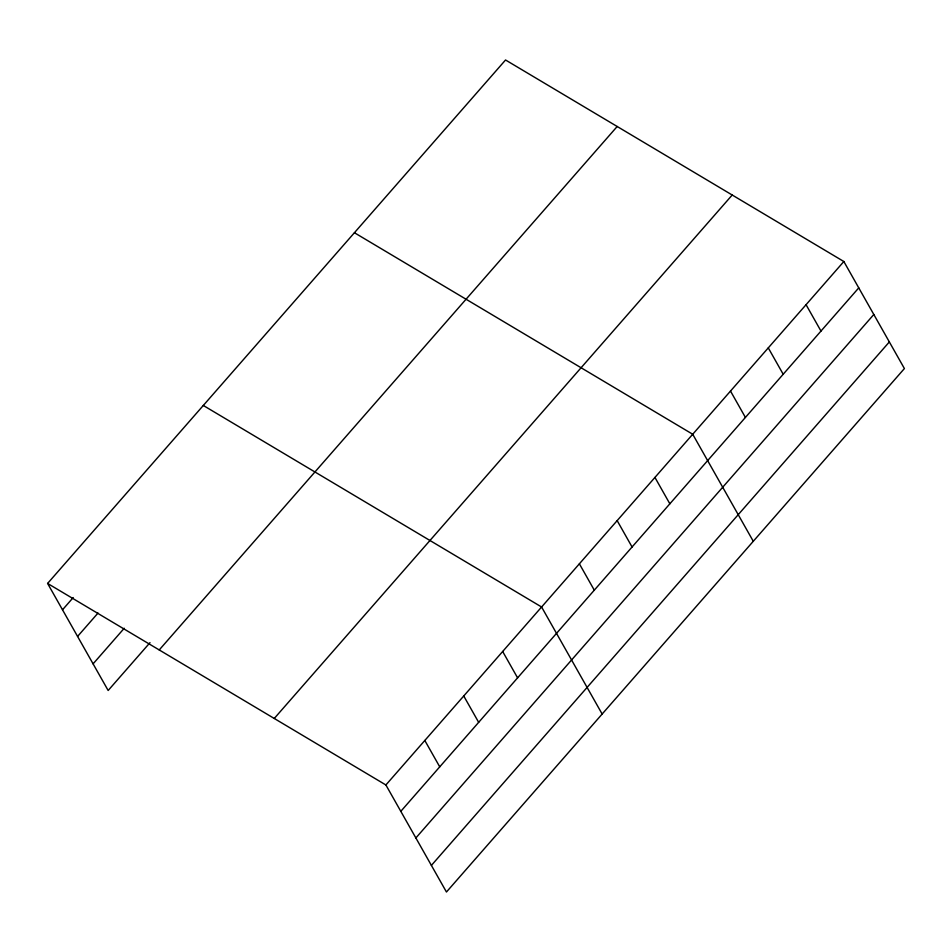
<?xml version="1.0" encoding="UTF-8"?>
<svg xmlns="http://www.w3.org/2000/svg" width="952" height="952" viewBox="0 0 952 952"><rect width="100%" height="100%" fill="white"/><g stroke="black" fill="none" stroke-linecap="round" stroke-linejoin="round"><path stroke-width="1.43" d="M47.6 583.445L505.548 59.988L843.841 261.514L904.4 368.555L446.452 892.012L385.893 784.972L47.6 583.445L108.159 690.486L149.999 642.648M62.511 609.804L73.221 597.57M77.576 636.424L98.008 613.064M93.094 663.853L124.236 628.26M159.234 649.942L617.182 126.497M274.259 718.462L732.207 195.017M385.893 784.972L843.841 261.514M400.816 811.33L858.752 287.885M415.869 837.962L873.817 314.505M431.399 865.392L889.335 341.935M354.418 232.728L692.723 434.255L753.282 541.295M203.3 405.469L541.593 606.995L602.152 714.036M806.058 304.7L820.981 331.07M768.276 347.885L783.198 374.255M730.505 391.07L745.416 417.44M654.94 477.44L669.851 503.81M617.158 520.625L632.068 546.995M579.375 563.81L594.298 590.18M502.668 651.489L517.591 677.86M463.743 695.983L478.666 722.342M424.818 740.477L439.741 766.836"/></g></svg>
